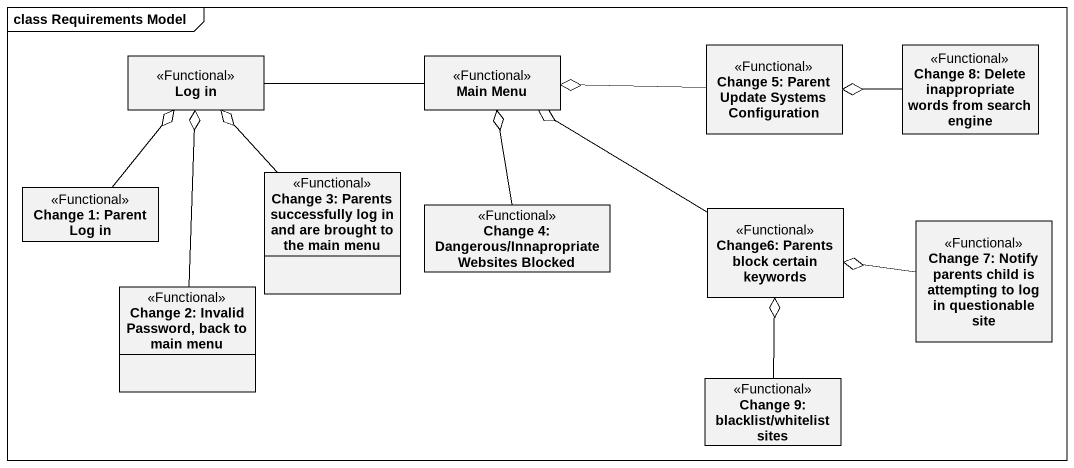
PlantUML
@startuml
mainframe class Requirements Model
hide circle
hide empty members
class "Log in" as Log_in <<Functional>>
class "Main Menu" as Main_Menu <<Functional>>
class "Change 5: Parent Update Systems Configuration" as Change_5_Parent_Update <<Functional>>
class "Change 8: Delete inappropriate words from search engine" as Change_8_Delete <<Functional>>
class "Change 3: Parents successfully log in and are brought to the main menu" as Change_3_Parents <<Functional>>
class "Change 1: Parent Log in" as Change_1_Parent_Log_in <<Functional>>
class "Change 4: Dangerous/Innapropriate Websites Blocked" as Change_4_Dangerous <<Functional>>
class "Change6: Parents block certain keywords" as Change6_Parents_block <<Functional>>
class "Change 7: Notify parents child is attempting to log in questionable site" as Change_7_Notify_parents <<Functional>>
class "Change 2: Invalid Password, back to main menu" as Change_2_Invalid_Password <<Functional>>
class "Change 9: blacklist/whitelist sites" as Change_9_blacklist <<Functional>>
Log_in -right- Main_Menu
Change_5_Parent_Update -left-o Main_Menu
Change_8_Delete -left-o Change_5_Parent_Update
Change_3_Parents -up-o Log_in
Change_1_Parent_Log_in -up-o Log_in
Change_4_Dangerous -up-o Main_Menu
Change6_Parents_block -up-o Main_Menu
Change_7_Notify_parents -left-o Change6_Parents_block
Change_2_Invalid_Password -up-o Log_in
Change_9_blacklist -up-o Change6_Parents_block
@enduml
